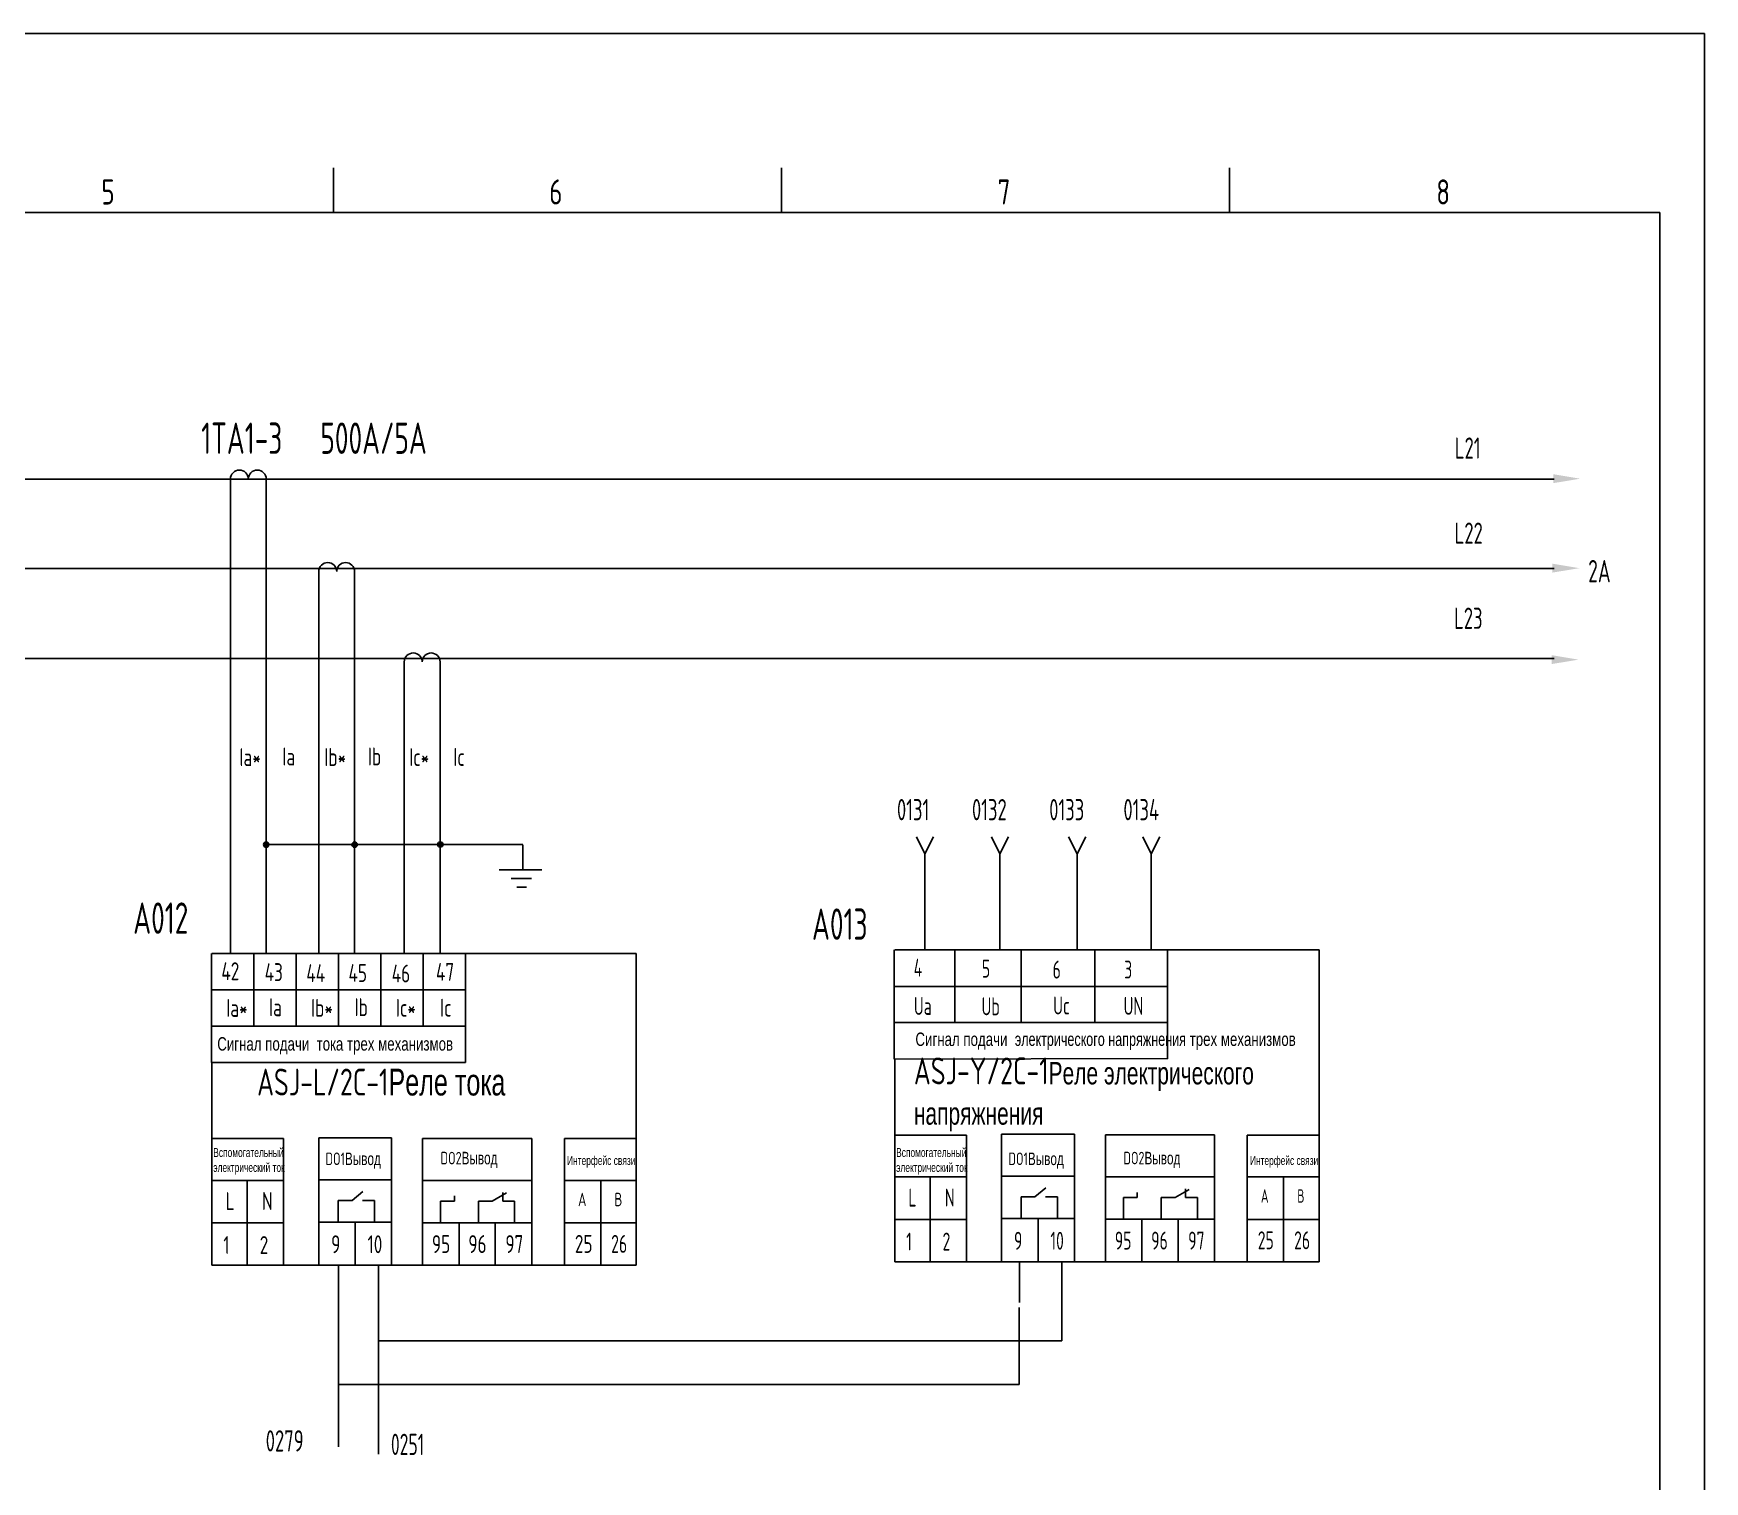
# Model space of a CAD drawing. Header units: millimetres. Extents: x 743 to 25007, y -5378 to 2245.
# Drawn here: x 4518 to 4704.5, y -106.7 to 55 of the extents above; entities that cross this region are included whole.
import ezdxf

# ---------------------------------------------------------------- set-up
doc = ezdxf.new("R2010")
doc.units = ezdxf.units.MM
doc.header["$LTSCALE"] = 10
doc.header["$MEASUREMENT"] = 0
doc.layers.add('01', color=7, linetype='Continuous')
doc.layers.add('CONTINUOUS', color=7, linetype='Continuous')
doc.styles.add('ROMAN', font='ROMANC.shx', dxfattribs={"width": 0.7, "height": 0.7})
doc.styles.add('ROMANS', font='romans', dxfattribs={"width": 0.67, "bigfont": 'hzlib'})
doc.styles.get("Standard").update_dxf_attribs({"font": 'isocp', "width": 0.707, "bigfont": 'intecad.shx'})

msp = doc.modelspace()

# ---------------------------------------------------------------- hatches: boundary and pattern name
at = {"layer": '01', "ltscale": 0.5}
for points in [[(4544.31, -35.61, 1), (4543.71, -35.61, 1)], [(4554.18, -35.62, 1), (4553.58, -35.62, 1)], [(4563.74, -35.6, 1), (4563.14, -35.6, 1)]]:
    msp.add_hatch(color=256, dxfattribs=at).paths.add_polyline_path(points)

# ---------------------------------------------------------------- linework, layer by layer
for p, q in [((4617.52, -36.64), (4617.52, -47.37)), ((4625.89, -36.64), (4625.89, -47.37)), ((4634.51, -36.64), (4634.51, -47.37)), ((4642.78, -36.64), (4642.78, -47.37)), ((4552.07, -82.57), (4552.07, -86.6)), ((4556.54, -82.57), (4556.54, -86.74)), ((4628.06, -86.74), (4628.06, -82.18)), ((4632.81, -82.18), (4632.81, -91.01)), ((4552.07, -86.6), (4552.07, -95.89)), ((4556.54, -86.74), (4556.54, -103.66)), ((4628.03, -95.89), (4628.03, -87.28)), ((4556.54, -91.01), (4632.81, -91.01)), ((4552.07, -95.89), (4628.03, -95.89)), ((4552.07, -95.89), (4552.07, -102.85))]:
    msp.add_line(p, q)
at = {"color": 3}
for points in [[(4687.63, 5.74), (4687.63, 4.74), (4690.63, 5.24)], [(4687.53, -4.25), (4687.53, -5.25), (4690.53, -4.75)], [(4687.45, -14.46), (4687.45, -15.46), (4690.45, -14.96)]]:
    msp.add_solid(points, dxfattribs=at)
at = {"layer": '01', "ltscale": 0.5}
for p, q in [((4540.02, 5.2), (4540.02, -47.76)), ((4544.02, 5.2), (4544.02, -47.76)), ((4549.88, -5.13), (4549.88, -47.76)), ((4553.88, -5.13), (4553.88, -47.76)), ((4559.42, -15.22), (4559.42, -47.76)), ((4563.42, -15.22), (4563.42, -47.76)), ((4544.02, -35.61), (4572.65, -35.61)), ((4572.66, -38.44), (4572.66, -35.62)), ((4570.02, -38.44), (4574.78, -38.44)), ((4571.34, -39.41), (4573.63, -39.41)), ((4572, -40.37), (4573.06, -40.37)), ((4537.9, -59.94), (4537.9, -47.76)), ((4537.95, -47.76), (4585.31, -47.76)), ((4537.95, -47.76), (4585.31, -47.76)), ((4537.95, -47.76), (4566.27, -47.76)), ((4566.27, -47.76), (4540.89, -47.76)), ((4542.63, -55.88), (4542.63, -47.76)), ((4547.36, -55.88), (4547.36, -47.76)), ((4552.09, -55.88), (4552.09, -47.76)), ((4556.81, -55.88), (4556.81, -47.76)), ((4561.54, -55.88), (4561.54, -47.76)), ((4566.27, -59.94), (4566.27, -47.76)), ((4585.31, -47.76), (4585.31, -73.14)), ((4585.31, -47.76), (4585.31, -82.57)), ((4614.1, -59.55), (4614.1, -47.37)), ((4614.1, -59.55), (4614.1, -47.37)), ((4614.15, -47.37), (4661.51, -47.37)), ((4614.15, -47.37), (4661.51, -47.37)), ((4614.15, -47.37), (4642.47, -47.37)), ((4614.15, -47.37), (4661.51, -47.37)), ((4614.15, -47.37), (4661.51, -47.37)), ((4614.15, -47.37), (4642.47, -47.37)), ((4642.47, -47.37), (4617.09, -47.37)), ((4642.47, -47.37), (4617.09, -47.37)), ((4620.85, -55.49), (4620.85, -47.37)), ((4620.85, -55.49), (4620.85, -47.37)), ((4628.25, -55.49), (4628.25, -47.37)), ((4628.25, -55.49), (4628.25, -47.37)), ((4636.48, -55.49), (4636.48, -47.37)), ((4636.48, -55.49), (4636.48, -47.37)), ((4644.58, -59.53), (4644.58, -47.37)), ((4644.58, -59.53), (4644.58, -47.37)), ((4661.51, -47.37), (4661.51, -72.75)), ((4661.51, -47.37), (4661.51, -82.18)), ((4661.51, -47.37), (4661.51, -72.75)), ((4661.51, -47.37), (4661.51, -82.18)), ((4547.36, -51.84), (4537.9, -51.84)), ((4556.81, -51.84), (4547.36, -51.84)), ((4566.27, -51.84), (4556.81, -51.84)), ((4644.63, -51.45), (4614.1, -51.45)), ((4644.63, -51.45), (4614.1, -51.45)), ((4547.36, -55.88), (4537.9, -55.88)), ((4556.81, -55.88), (4547.36, -55.88)), ((4566.27, -55.88), (4556.81, -55.88)), ((4644.59, -55.49), (4614.1, -55.49)), ((4644.59, -55.49), (4614.1, -55.49)), ((4614.1, -59.55), (4644.63, -59.5)), ((4614.1, -59.55), (4644.63, -59.5)), ((4614.15, -59.48), (4614.15, -82.18)), ((4614.15, -59.48), (4614.15, -82.18)), ((4537.9, -59.94), (4566.27, -59.94)), ((4537.95, -59.9), (4537.95, -82.57)), ((4537.95, -68.43), (4545.96, -68.43)), ((4537.95, -68.43), (4537.95, -82.57)), ((4545.96, -68.43), (4545.96, -82.57)), ((4549.88, -68.34), (4549.88, -82.48)), ((4549.88, -68.34), (4558, -68.34)), ((4558, -68.34), (4558, -82.48)), ((4561.47, -68.42), (4573.64, -68.42)), ((4561.47, -68.42), (4561.47, -82.56)), ((4573.64, -68.42), (4573.64, -82.56)), ((4577.29, -82.57), (4577.29, -68.43)), ((4577.29, -68.43), (4585.31, -68.43)), ((4577.29, -68.43), (4585.31, -68.43)), ((4585.31, -68.43), (4585.31, -82.57)), ((4614.15, -68.04), (4622.16, -68.04)), ((4614.15, -68.04), (4614.15, -82.18)), ((4614.15, -68.04), (4622.16, -68.04)), ((4614.15, -68.04), (4614.15, -82.18)), ((4622.16, -68.04), (4622.16, -82.18)), ((4622.16, -68.04), (4622.16, -82.18)), ((4626.08, -67.95), (4626.08, -82.09)), ((4626.08, -67.95), (4634.2, -67.95)), ((4626.08, -67.95), (4626.08, -82.09)), ((4626.08, -67.95), (4634.2, -67.95)), ((4634.2, -67.95), (4634.2, -82.09)), ((4634.2, -67.95), (4634.2, -82.09)), ((4637.67, -68.03), (4649.84, -68.03)), ((4637.67, -68.03), (4637.67, -82.17)), ((4637.67, -68.03), (4649.84, -68.03)), ((4637.67, -68.03), (4637.67, -82.17)), ((4649.84, -68.03), (4649.84, -82.17)), ((4649.84, -68.03), (4649.84, -82.17)), ((4653.49, -82.18), (4653.49, -68.04)), ((4653.49, -68.04), (4661.51, -68.04)), ((4653.49, -68.04), (4661.51, -68.04)), ((4653.49, -82.18), (4653.49, -68.04)), ((4653.49, -68.04), (4661.51, -68.04)), ((4653.49, -68.04), (4661.51, -68.04)), ((4661.51, -68.04), (4661.51, -82.18)), ((4661.51, -68.04), (4661.51, -82.18)), ((4614.15, -72.72), (4622.16, -72.72)), ((4614.15, -72.72), (4622.16, -72.72)), ((4618.11, -82.18), (4618.11, -72.72)), ((4618.11, -82.18), (4618.11, -72.72)), ((4626.08, -72.63), (4634.2, -72.63)), ((4626.08, -72.63), (4634.2, -72.63)), ((4637.67, -72.71), (4649.84, -72.71)), ((4637.67, -72.71), (4649.84, -72.71)), ((4653.49, -72.72), (4661.51, -72.72)), ((4653.49, -72.72), (4661.51, -72.72)), ((4657.55, -72.72), (4657.55, -82.18)), ((4657.55, -72.72), (4657.55, -82.18)), ((4537.95, -73.11), (4545.96, -73.11)), ((4541.9, -82.57), (4541.9, -73.11)), ((4549.88, -73.02), (4558, -73.02)), ((4553.59, -75.33), (4554.79, -74.33)), ((4561.47, -73.11), (4573.64, -73.11)), ((4569.24, -75.41), (4570.82, -74.49)), ((4570.41, -75.41), (4570.41, -74.45)), ((4577.29, -73.11), (4585.31, -73.11)), ((4581.34, -73.11), (4581.34, -82.57)), ((4629.79, -74.93), (4631, -73.94)), ((4629.79, -74.93), (4631, -73.94)), ((4641.22, -75.01), (4641.22, -74.45)), ((4641.22, -75.01), (4641.22, -74.45)), ((4645.44, -75.02), (4647.02, -74.1)), ((4645.44, -75.02), (4647.02, -74.1)), ((4646.61, -75.02), (4646.61, -74.06)), ((4646.61, -75.02), (4646.61, -74.06)), ((4552.06, -75.33), (4553.59, -75.33)), ((4552.06, -77.75), (4552.06, -75.33)), ((4554.77, -75.33), (4556.1, -75.33)), ((4556.1, -77.75), (4556.1, -75.33)), ((4563.48, -77.83), (4563.48, -75.41)), ((4563.48, -75.41), (4565.02, -75.41)), ((4565.02, -75.41), (4565.02, -74.84)), ((4567.7, -75.41), (4569.24, -75.41)), ((4567.7, -77.83), (4567.7, -75.41)), ((4570.41, -75.41), (4571.74, -75.41)), ((4571.74, -77.83), (4571.74, -75.41)), ((4628.26, -74.93), (4629.79, -74.93)), ((4628.26, -77.36), (4628.26, -74.93)), ((4628.26, -74.93), (4629.79, -74.93)), ((4628.26, -77.36), (4628.26, -74.93)), ((4630.97, -74.93), (4632.3, -74.93)), ((4630.97, -74.93), (4632.3, -74.93)), ((4632.3, -77.36), (4632.3, -74.93)), ((4632.3, -77.36), (4632.3, -74.93)), ((4639.69, -77.44), (4639.69, -75.01)), ((4639.69, -75.01), (4641.22, -75.01)), ((4639.69, -77.44), (4639.69, -75.01)), ((4639.69, -75.01), (4641.22, -75.01)), ((4643.9, -75.02), (4645.44, -75.02)), ((4643.9, -77.44), (4643.9, -75.02)), ((4643.9, -75.02), (4645.44, -75.02)), ((4643.9, -77.44), (4643.9, -75.02)), ((4646.61, -75.02), (4647.94, -75.02)), ((4646.61, -75.02), (4647.94, -75.02)), ((4647.94, -77.44), (4647.94, -75.02)), ((4647.94, -77.44), (4647.94, -75.02)), ((4537.95, -77.84), (4545.96, -77.84)), ((4549.88, -77.75), (4558, -77.75)), ((4553.94, -82.48), (4553.94, -77.75)), ((4561.47, -77.83), (4573.64, -77.83)), ((4565.53, -77.83), (4565.53, -82.56)), ((4569.58, -82.56), (4569.58, -77.83)), ((4577.29, -77.84), (4585.31, -77.84)), ((4614.15, -77.45), (4622.16, -77.45)), ((4614.15, -77.45), (4622.16, -77.45)), ((4626.08, -77.36), (4634.2, -77.36)), ((4626.08, -77.36), (4634.2, -77.36)), ((4630.14, -82.09), (4630.14, -77.36)), ((4630.14, -82.09), (4630.14, -77.36)), ((4637.67, -77.44), (4649.84, -77.44)), ((4637.67, -77.44), (4649.84, -77.44)), ((4641.73, -77.44), (4641.73, -82.17)), ((4641.73, -77.44), (4641.73, -82.17)), ((4645.78, -82.17), (4645.78, -77.44)), ((4645.78, -82.17), (4645.78, -77.44)), ((4653.49, -77.45), (4661.51, -77.45)), ((4653.49, -77.45), (4661.51, -77.45)), ((4537.95, -82.57), (4585.31, -82.57)), ((4614.15, -82.18), (4661.51, -82.18)), ((4614.15, -82.18), (4661.51, -82.18))]:
    msp.add_line(p, q, dxfattribs=at)
for centre in [(4544.01, -35.61), (4553.88, -35.62), (4563.44, -35.6)]:
    msp.add_circle(centre, 0.3, dxfattribs=at)
for centre in [(4541.02, 5.2), (4543.02, 5.2), (4550.88, -5.13), (4552.88, -5.13), (4560.42, -15.22), (4562.42, -15.22)]:
    msp.add_arc(centre, 1, 0, 180, dxfattribs=at)
at = {"layer": 'CONTINUOUS', "color": 3}
for p, q in [((4704.52, 54.95), (4284.52, 54.95)), ((4704.52, -242.05), (4704.52, 54.95))]:
    msp.add_line(p, q, dxfattribs=at)
at = {"layer": 'CONTINUOUS', "linetype": 'Continuous'}
for p, q in [((4551.52, 34.95), (4551.52, 39.95)), ((4601.52, 34.95), (4601.52, 39.95)), ((4651.52, 34.95), (4651.52, 39.95))]:
    msp.add_line(p, q, dxfattribs=at)
at = {"layer": 'CONTINUOUS'}
for p, q in [((4304.52, 34.95), (4699.52, 34.95)), ((4699.52, -237.05), (4699.52, 34.95)), ((4409.85, 5.2), (4687.73, 5.2)), ((4415.6, -4.8), (4687.73, -4.8)), ((4687.73, -4.8), (4490.04, -4.8)), ((4410.08, -14.83), (4687.73, -14.84)), ((4616.57, -34.74), (4617.52, -36.64)), ((4617.52, -36.64), (4618.47, -34.74)), ((4624.94, -34.74), (4625.89, -36.64)), ((4625.89, -36.64), (4626.84, -34.74)), ((4633.56, -34.74), (4634.51, -36.64)), ((4634.51, -36.64), (4635.46, -34.74)), ((4641.83, -34.74), (4642.78, -36.64)), ((4642.78, -36.64), (4643.73, -34.74))]:
    msp.add_line(p, q, dxfattribs=at)

# ---------------------------------------------------------------- texts
at = {"color": 1, "width": 0.707}
msp.add_text('2A', height=2.5, dxfattribs=at).set_placement((4691.53, -6.33))
for s, width, p in [('0279', 0.707, (4543.96, -103.37)), ('0251', 0.67, (4557.93, -103.76))]:
    msp.add_text(s, height=2.375, dxfattribs=dict(width=width)).set_placement(p)
at = {"insert": (4538.55, -57.11), "char_height": 1.5, "width": 26.7703, "attachment_point": 1}
msp.add_mtext('{\\fArial|b0|i0|c204|p34;Сигнал подачи  тока трех механизмов}', dxfattribs=at)
at = {"layer": '01', "color": 3, "ltscale": 0.5, "char_height": 2, "width": 3.5704, "attachment_point": 1, "style": 'ROMANS'}
for s, insert in [('Ia*', (4541.03, -24.85)), ('Ia', (4545.82, -24.78)), ('Ib*', (4550.5, -24.84)), ('Ib', (4555.36, -24.77)), ('Ic*', (4559.97, -24.84)), ('Ic', (4564.89, -24.83)), ('Ia*', (4539.55, -52.85)), ('Ia', (4544.33, -52.77)), ('Ib*', (4549.02, -52.84)), ('Ib', (4553.87, -52.76)), ('Ic*', (4558.48, -52.83)), ('Ic', (4563.41, -52.82))]:
    msp.add_mtext(s, dxfattribs=dict(at, insert=insert))
at = {"layer": '01', "ltscale": 0.5, "attachment_point": 1}
for s, insert, char_height, width in [('4', (4616.27, -48.35), 2, 3.5704), ('5', (4623.88, -48.46), 2, 3.5704), ('6', (4631.77, -48.57), 2, 3.5704), ('3', (4639.76, -48.56), 2, 3.5704), ('Ua', (4616.29, -52.63), 2, 3.5704), ('Ub', (4623.84, -52.67), 2, 3.5704), ('Uc', (4631.83, -52.58), 2, 3.5704), ('UN', (4639.69, -52.62), 2, 3.5704), ('L', (4615.68, -74.02), 2, 3.5704), ('N', (4619.74, -74.02), 2, 3.3082), ('A', (4655.01, -74.09), 1.5, 3.5704), ('B', (4659.07, -74.09), 1.5, 3.5704), ('26', (4582.51, -79.19), 2, 3.5704), ('1', (4615.43, -78.93), 2, 3.5704), ('2', (4619.49, -78.93), 2, 3.3082), ('9', (4627.46, -78.84), 2, 3.3082), ('10', (4631.52, -78.84), 2, 3.3082), ('95', (4638.71, -78.82), 2, 3.3082), ('96', (4642.77, -78.82), 2, 3.3082), ('97', (4646.9, -78.82), 2, 3.5704), ('25', (4654.66, -78.79), 2, 3.5704), ('26', (4658.72, -78.79), 2, 3.5704)]:
    msp.add_mtext(s, dxfattribs=dict(at, insert=insert, char_height=char_height, width=width))
at = {"layer": '01', "ltscale": 0.5, "attachment_point": 1, "style": 'ROMANS'}
for s, insert, char_height, width in [('42', (4539.01, -48.75), 2, 3.5704), ('43', (4543.84, -48.85), 2, 3.5704), ('44', (4548.49, -48.96), 2, 3.5704), ('45', (4553.2, -48.95), 2, 3.5704), ('46', (4558.02, -49), 2, 3.5704), ('47', (4562.96, -48.82), 2, 3.5704), ('{\\fArial|b0|i0|c204|p34;\\W0.707;Сигнал подачи  \\W0.67;\\C7;электрического напряжнения\\W0.707;\\C256; трех механизмов}', (4616.46, -56.59), 1.5, 42.6941), ('\\pt3;{\\fArial|b0|i0|c204|p34;Вспомогательный электрический ток}', (4538.11, -69.49), 1, 12.1097), ('DO1{\\fArial|b0|i0|c204|p34;Вывод}', (4550.63, -69.99), 1.4, 8.4268), ('DO2{\\fArial|b0|i0|c204|p34;Вывод}', (4563.47, -69.91), 1.4, 8.4268), ('{\\fArial|b0|i0|c204|p34;Интерфейс связи}', (4577.59, -70.38), 1, 12.1097), ('\\pt3;{\\fArial|b0|i0|c204|p34;Вспомогательный электрический ток}', (4614.31, -69.49), 1, 12.1097), ('DO1{\\fArial|b0|i0|c204|p34;Вывод}', (4626.84, -69.99), 1.4, 8.4268), ('DO2{\\fArial|b0|i0|c204|p34;Вывод}', (4639.67, -69.91), 1.4, 8.4268), ('{\\fArial|b0|i0|c204|p34;Интерфейс связи}', (4653.79, -70.38), 1, 12.1097), ('L', (4539.48, -74.41), 2, 3.5704), ('N', (4543.54, -74.41), 2, 3.3082), ('A', (4578.81, -74.48), 1.5, 3.5704), ('B', (4582.87, -74.48), 1.5, 3.5704), ('1', (4539.23, -79.32), 2, 3.5704), ('2', (4543.29, -79.32), 2, 3.3082), ('9', (4551.26, -79.23), 2, 3.3082), ('10', (4555.32, -79.23), 2, 3.3082), ('95', (4562.51, -79.21), 2, 3.3082), ('96', (4566.57, -79.21), 2, 3.3082), ('97', (4570.7, -79.21), 2, 3.5704), ('25', (4578.46, -79.19), 2, 3.5704)]:
    msp.add_mtext(s, dxfattribs=dict(at, insert=insert, char_height=char_height, width=width))
at = {"layer": '01', "char_height": 3, "width": 43.2234, "attachment_point": 1, "style": 'ROMANS'}
for s, insert in [('ASJ-Y/2C-1{\\fArial|b0|i0|c204|p34;\\H0.83333x;Реле \\C7;электрического напряжнения}', (4616.29, -59.38)), ('ASJ-L/2C-1{\\fArial|b0|i0|c204|p34;Реле тока}', (4543, -60.62))]:
    msp.add_mtext(s, dxfattribs=dict(at, insert=insert))
at = {"layer": 'CONTINUOUS', "linetype": 'Continuous', "style": 'ROMAN', "width": 0.7}
for s, p in [('5', (4525.62, 35.85)), ('6', (4575.6, 35.85)), ('7', (4625.63, 35.85)), ('8', (4674.58, 35.85))]:
    msp.add_text(s, height=2.8, dxfattribs=at).set_placement(p)
at = {"layer": 'CONTINUOUS', "width": 0.707}
for s, height, p in [('L21', 2.375, (4676.65, 7.47)), ('L22', 2.375, (4676.63, -2.03)), ('L23', 2.375, (4676.57, -11.53)), ('0131', 2.375, (4614.4, -32.9)), ('0132', 2.375, (4622.77, -32.9)), ('0133', 2.375, (4631.39, -32.9)), ('0134', 2.375, (4639.67, -32.9)), ('A012', 3.5, (4529.17, -45.57)), ('A013', 3.5, (4604.92, -46.24))]:
    msp.add_text(s, height=height, dxfattribs=at).set_placement(p)
at = {"layer": 'CONTINUOUS', "insert": (4536.76, 11.51), "char_height": 3.5, "width": 43.2234, "attachment_point": 1}
msp.add_mtext('1TA1-3   500A/5A', dxfattribs=at)

doc.saveas('drawing.dxf')
